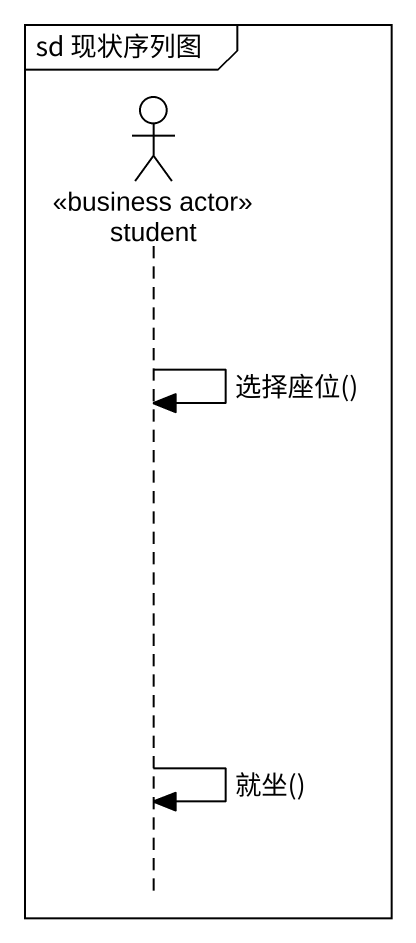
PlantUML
@startuml
mainframe sd 现状序列图
hide footbox
actor student <<business actor>>

student -> student : 选择座位()
student -> student : 就坐()
@enduml
